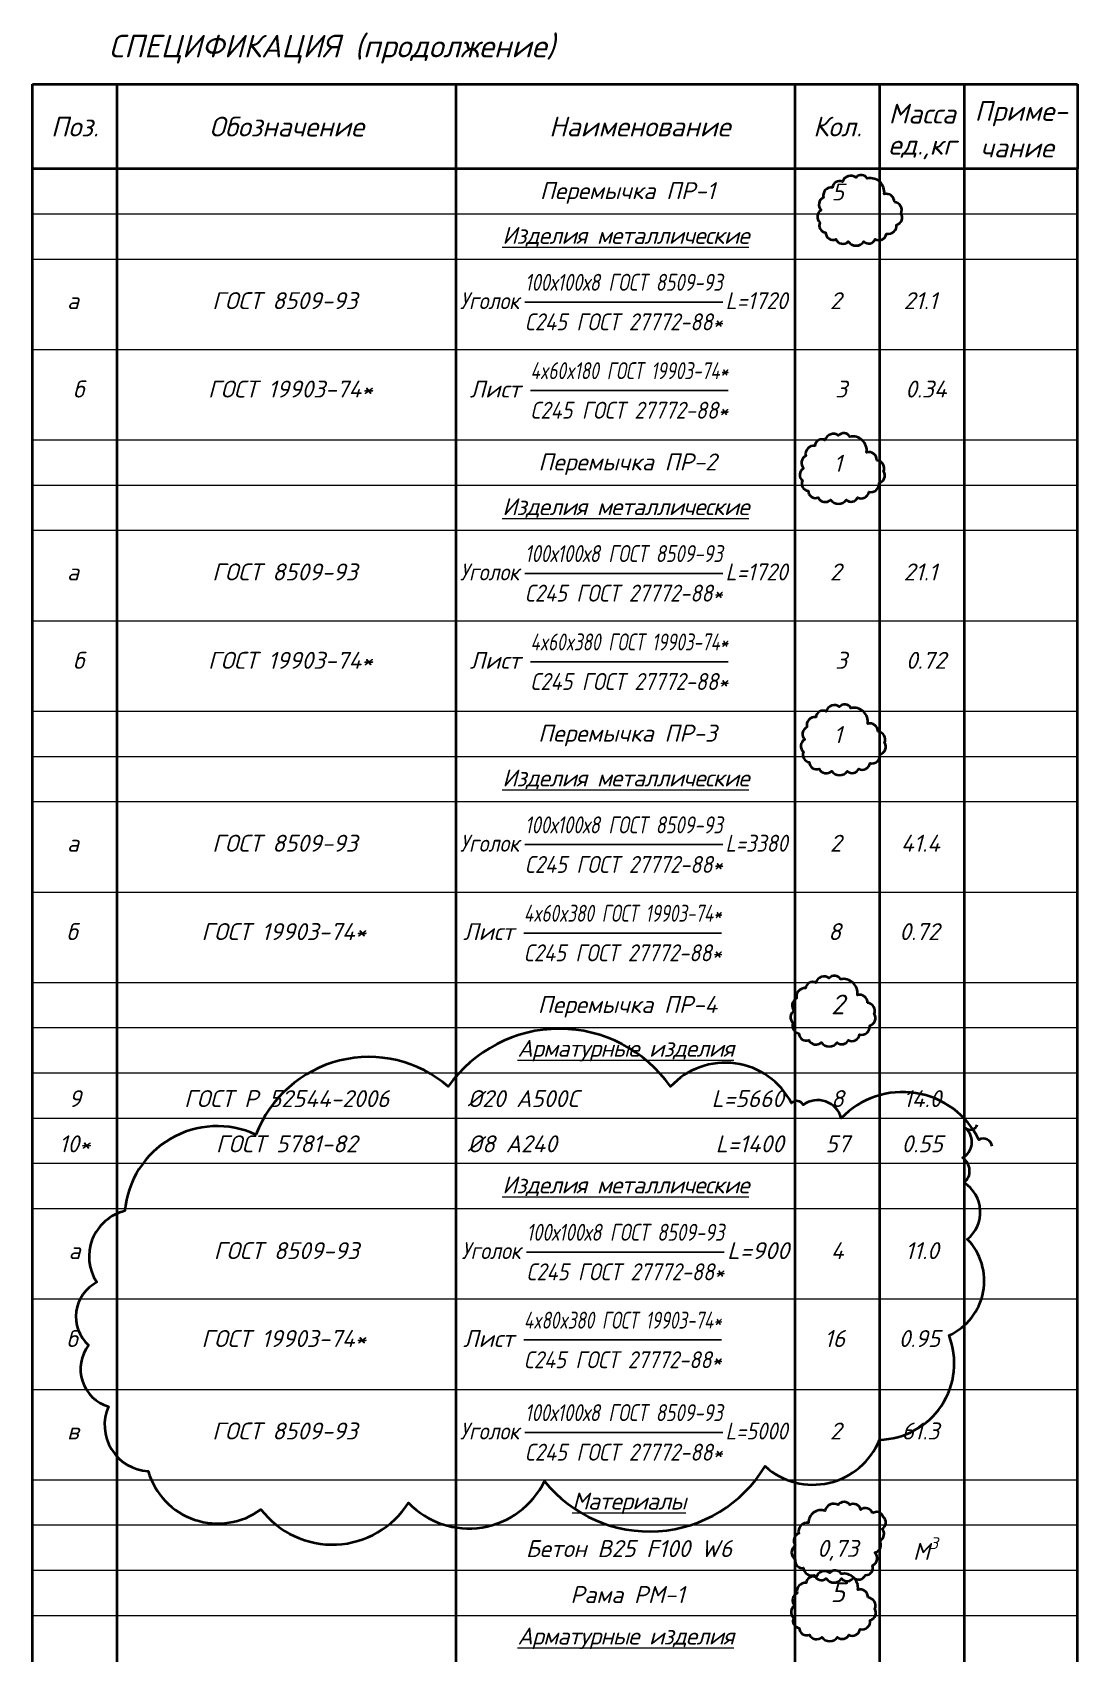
# Model space of a CAD drawing. Header units: millimetres. Extents: x -1807136 to 209800, y 0 to 410608.
# Drawn here: x 65389 to 83889, y 88488 to 117173 of the extents above; entities that cross this region are included whole.
import ezdxf
from ezdxf.enums import TextEntityAlignment as Align

# ---------------------------------------------------------------- set-up
doc = ezdxf.new("R2010")
doc.units = ezdxf.units.MM
doc.layers.get('0').update_dxf_attribs({"lineweight": 5})
doc.layers.add('#Текст', color=7, linetype='Continuous')
doc.layers.add('k_ Рамка', color=252, linetype='Continuous', lineweight=40)
doc.layers.add('Штриховка', color=7, linetype='Continuous', lineweight=25)
doc.layers.add('NoPrint', color=18, linetype='Continuous', plot=False)
doc.styles.add('STEP PR', font='isocpeui.ttf')

# ---------------------------------------------------------------- blocks, each defined once
blk = doc.blocks.new('vcBlockST6-2-1')
at = {"color": 0, "linetype": 'ByBlock', "lineweight": -2}
blk.add_line((87.5, -8), (122.5, -8), dxfattribs=at)
at = {"color": 0, "linetype": 'ByBlock', "lineweight": -2, "style": 'STEP PR', "flags": 1}
for tag in ['CLASS', 'GOST', 'FILE', 'IDD']:
    blk.add_attdef(tag, text='', height=300, dxfattribs=at).set_placement((0, 0), align=Align.RIGHT)
at = {"color": 0, "linetype": 'ByBlock', "lineweight": -2, "style": 'STEP PR'}
for tag, p, p2 in [('ПОЗИЦИЯ', (0.75, -9.25), (14.25, -9.25)), ('ПРОФИЛЬ', (76, -9.25), (86.5, -9.25)), ('НАИМЕНОВАНИЕ', (87.5, -6), (122.5, -6)), ('ПРИМЕЧАНИЕ', (165.75, -9.25), (184.25, -9.25)), ('ОБОЗНАЧЕНИЕ', (15.75, -9.25), (74.25, -9.25)), ('ДЛИНА', (123, -9.25), (134, -9.25)), ('КОЛИЧЕСТВО', (135.75, -9.25), (149.25, -9.25)), ('МАССА', (150.75, -9.25), (164.25, -9.25)), ('СТАЛЬ', (87.5, -13), (122.5, -13))]:
    blk.add_attdef(tag, text='', height=300, dxfattribs=at).set_placement(p, p2, align=Align.FIT)
blk = doc.blocks.new('vcBlockST6-1-1')
at = {"color": 0, "linetype": 'ByBlock', "lineweight": -2, "style": 'STEP PR', "flags": 1}
for tag in ['CLASS', 'GOST', 'FILE', 'IDD']:
    blk.add_attdef(tag, text='', height=300, dxfattribs=at).set_placement((0, 0), align=Align.RIGHT)
at = {"color": 0, "linetype": 'ByBlock', "lineweight": -2, "style": 'STEP PR'}
for tag, p, p2 in [('ПОЗИЦИЯ', (0.75, -6), (14.25, -6)), ('ПРИМЕЧАНИЕ', (165.75, -6), (184.25, -6)), ('ОБОЗНАЧЕНИЕ', (15.75, -6), (74.25, -6)), ('КОЛИЧЕСТВО', (135.75, -6), (149.25, -6)), ('МАССА', (150.75, -6), (164.25, -6))]:
    blk.add_attdef(tag, text='', height=300, dxfattribs=at).set_placement(p, p2, align=Align.FIT)
blk.add_attdef('ДЛИНА', text='', height=300, dxfattribs=at).set_placement((133, -6), align=Align.RIGHT)
blk.add_attdef('НАИМЕНОВАНИЕ', (77, -6), '', height=300, dxfattribs=at)

msp = doc.modelspace()

# ---------------------------------------------------------------- linework, layer by layer
at = {"color": 8, "lineweight": 13}
for p, q in [((83889.14687, 114757.35114), (65389.14687, 114757.35114)), ((83889.14687, 113957.35114), (65389.14687, 113957.35114)), ((83889.14687, 113957.35114), (65389.14687, 113957.35114)), ((83889.14687, 113157.35114), (65389.14687, 113157.35114)), ((83889.14687, 111557.35114), (65389.14687, 111557.35114)), ((83889.14687, 109957.35114), (65389.14687, 109957.35114)), ((83889.14687, 109157.35114), (65389.14687, 109157.35114)), ((83889.14687, 108357.35114), (65389.14687, 108357.35114)), ((83889.14687, 106757.35114), (65389.14687, 106757.35114)), ((83889.14687, 105157.35114), (65389.14687, 105157.35114)), ((83889.14687, 104357.35114), (65389.14687, 104357.35114)), ((83889.14687, 103557.35114), (65389.14687, 103557.35114)), ((83889.14687, 101957.35114), (65389.14687, 101957.35114)), ((83889.14687, 100357.35114), (65389.14687, 100357.35114)), ((83889.14687, 99557.35114), (65389.14687, 99557.35114)), ((83889.14687, 98757.35114), (65389.14687, 98757.35114)), ((83889.14687, 97957.35114), (65389.14687, 97957.35114)), ((83889.14687, 97157.35114), (65389.14687, 97157.35114)), ((83889.14687, 97157.35114), (65389.14687, 97157.35114)), ((83889.14687, 96357.35114), (65389.14687, 96357.35114)), ((83889.14687, 96357.35114), (65389.14687, 96357.35114)), ((83889.14687, 94757.35114), (65389.14687, 94757.35114)), ((83889.14687, 93157.35114), (65389.14687, 93157.35114)), ((83889.14687, 91557.35114), (65389.14687, 91557.35114)), ((83889.14687, 90757.35114), (65389.14687, 90757.35114)), ((83889.14687, 89957.35114), (65389.14687, 89957.35114)), ((83889.14687, 89157.35114), (65389.14687, 89157.35114)), ((83889.14687, 89157.35114), (65389.14687, 89157.35114))]:
    msp.add_line(p, q, dxfattribs=at)
at = {"layer": 'k_ Рамка'}
for p, q in [((65389.14687, 116257.35114), (83889.14687, 116257.35114)), ((65389.14687, 114757.35114), (65389.14687, 116257.35114)), ((66889.14687, 114757.35114), (66889.14687, 116257.35114)), ((72889.14687, 114757.35114), (72889.14687, 116257.35114)), ((78889.14687, 114757.35114), (78889.14687, 116257.35114)), ((80389.14687, 114757.35114), (80389.14687, 116257.35114)), ((81889.14687, 114757.35114), (81889.14687, 116257.35114)), ((83889.14687, 116257.35114), (83889.14687, 114757.35114)), ((65389.14687, 68357.35114), (65389.14687, 114757.35114)), ((83889.14687, 114757.35114), (65389.14687, 114757.35114)), ((66889.14687, 69157.35114), (66889.14687, 114757.35114)), ((72889.14687, 69157.35114), (72889.14687, 114757.35114)), ((78889.14687, 69157.35114), (78889.14687, 114757.35114)), ((80389.14687, 69157.35114), (80389.14687, 114757.35114)), ((81889.14687, 69157.35114), (81889.14687, 114757.35114)), ((83889.14687, 68357.35114), (83889.14687, 114757.35114))]:
    msp.add_line(p, q, dxfattribs=at)
at = {"layer": 'NoPrint', "color": 3, "lineweight": 40}
for points in [[(80645.51438, 114169.64504, 0.52056705), (80466.07385, 114309.11346, 0.52056705), (80466.07385, 114309.11346, 0.52056705), (80167.01568, 114588.04818, 0.52056705), (80167.01568, 114588.04818, 0.52056705), (79967.64044, 114607.97314, 0.52056705), (79967.64044, 114607.97314, 0.52056705), (79728.39108, 114528.2754, 0.52056705), (79728.39108, 114528.2754, 0.52056705), (79548.95055, 114428.65691, 0.52056705), (79548.95055, 114428.65691, 0.52056705), (79389.45411, 114249.34068, 0.52056705), (79389.45411, 114249.34068, 0.52056705), (79349.57531, 114030.17663, 0.52056705), (79349.57531, 114030.17663, 0.52056705), (79329.6406, 113811.01259, 0.52056705), (79329.6406, 113811.01259, 0.52056705), (79429.32822, 113631.69636, 0.52056705), (79429.32822, 113631.69636, 0.52056705), (79608.76406, 113512.15291, 0.52056705), (79608.76406, 113512.15291, 0.52056705), (79828.07871, 113472.30509, 0.52056705), (79828.07871, 113472.30509, 0.52056705), (80107.20217, 113472.30509, 0.52056705), (80107.20217, 113472.30509, 0.52056705), (80306.57741, 113512.15291, 0.52056705), (80306.57741, 113512.15291, 0.52056705), (80505.95265, 113611.7735, 0.52056705), (80505.95265, 113611.7735, 0.52056705), (80685.38849, 113771.16477, 0.52056705), (80685.38849, 113771.16477, 0.52056705), (80765.13671, 113970.40596, 0.52056705), (80765.13671, 113970.40596, 0.52056705)], [(80334.93931, 109600.57546, 0.52056705), (80155.49877, 109740.04387, 0.52056705), (80155.49877, 109740.04387, 0.52056705), (79856.4406, 110018.97859, 0.52056705), (79856.4406, 110018.97859, 0.52056705), (79657.06536, 110038.90355, 0.52056705), (79657.06536, 110038.90355, 0.52056705), (79417.81601, 109959.20581, 0.52056705), (79417.81601, 109959.20581, 0.52056705), (79238.37547, 109859.58732, 0.52056705), (79238.37547, 109859.58732, 0.52056705), (79078.87904, 109680.27109, 0.52056705), (79078.87904, 109680.27109, 0.52056705), (79039.00023, 109461.10705, 0.52056705), (79039.00023, 109461.10705, 0.52056705), (79019.06552, 109241.943, 0.52056705), (79019.06552, 109241.943, 0.52056705), (79118.75315, 109062.62677, 0.52056705), (79118.75315, 109062.62677, 0.52056705), (79298.18898, 108943.08332, 0.52056705), (79298.18898, 108943.08332, 0.52056705), (79517.50363, 108903.2355, 0.52056705), (79517.50363, 108903.2355, 0.52056705), (79796.62709, 108903.2355, 0.52056705), (79796.62709, 108903.2355, 0.52056705), (79996.00233, 108943.08332, 0.52056705), (79996.00233, 108943.08332, 0.52056705), (80195.37758, 109042.70392, 0.52056705), (80195.37758, 109042.70392, 0.52056705), (80374.81342, 109202.09518, 0.52056705), (80374.81342, 109202.09518, 0.52056705), (80454.56163, 109401.33637, 0.52056705), (80454.56163, 109401.33637, 0.52056705)], [(80354.34806, 104800.57546, 0.52056705), (80174.90752, 104940.04387, 0.52056705), (80174.90752, 104940.04387, 0.52056705), (79875.84935, 105218.97859, 0.52056705), (79875.84935, 105218.97859, 0.52056705), (79676.47411, 105238.90355, 0.52056705), (79676.47411, 105238.90355, 0.52056705), (79437.22476, 105159.20581, 0.52056705), (79437.22476, 105159.20581, 0.52056705), (79257.78422, 105059.58732, 0.52056705), (79257.78422, 105059.58732, 0.52056705), (79098.28779, 104880.27109, 0.52056705), (79098.28779, 104880.27109, 0.52056705), (79058.40898, 104661.10705, 0.52056705), (79058.40898, 104661.10705, 0.52056705), (79038.47427, 104441.943, 0.52056705), (79038.47427, 104441.943, 0.52056705), (79138.16189, 104262.62677, 0.52056705), (79138.16189, 104262.62677, 0.52056705), (79317.59773, 104143.08332, 0.52056705), (79317.59773, 104143.08332, 0.52056705), (79536.91238, 104103.2355, 0.52056705), (79536.91238, 104103.2355, 0.52056705), (79816.03584, 104103.2355, 0.52056705), (79816.03584, 104103.2355, 0.52056705), (80015.41108, 104143.08332, 0.52056705), (80015.41108, 104143.08332, 0.52056705), (80214.78633, 104242.70392, 0.52056705), (80214.78633, 104242.70392, 0.52056705), (80394.22217, 104402.09518, 0.52056705), (80394.22217, 104402.09518, 0.52056705), (80473.97038, 104601.33637, 0.52056705), (80473.97038, 104601.33637, 0.52056705)], [(80171.24461, 100000.57546, 0.52056705), (79991.80407, 100140.04387, 0.52056705), (79991.80407, 100140.04387, 0.52056705), (79692.7459, 100418.97859, 0.52056705), (79692.7459, 100418.97859, 0.52056705), (79493.37066, 100438.90355, 0.52056705), (79493.37066, 100438.90355, 0.52056705), (79254.12131, 100359.20581, 0.52056705), (79254.12131, 100359.20581, 0.52056705), (79074.68077, 100259.58732, 0.52056705), (79074.68077, 100259.58732, 0.52056705), (78915.18434, 100080.27109, 0.52056705), (78915.18434, 100080.27109, 0.52056705), (78875.30553, 99861.10705, 0.52056705), (78875.30553, 99861.10705, 0.52056705), (78855.37082, 99641.943, 0.52056705), (78855.37082, 99641.943, 0.52056705), (78955.05844, 99462.62677, 0.52056705), (78955.05844, 99462.62677, 0.52056705), (79134.49428, 99343.08332, 0.52056705), (79134.49428, 99343.08332, 0.52056705), (79353.80893, 99303.2355, 0.52056705), (79353.80893, 99303.2355, 0.52056705), (79632.93239, 99303.2355, 0.52056705), (79632.93239, 99303.2355, 0.52056705), (79832.30763, 99343.08332, 0.52056705), (79832.30763, 99343.08332, 0.52056705), (80031.68288, 99442.70392, 0.52056705), (80031.68288, 99442.70392, 0.52056705), (80211.11872, 99602.09518, 0.52056705), (80211.11872, 99602.09518, 0.52056705), (80290.86693, 99801.33637, 0.52056705), (80290.86693, 99801.33637, 0.52056705)], [(80260.22417, 90970.76208, 0.52056705), (80049.8414, 91033.8336, 0.52056705), (80049.8414, 91033.8336, 0.52056705), (79860.49691, 91117.93035, 0.52056705), (79860.49691, 91117.93035, 0.52056705), (79650.10944, 91117.93035, 0.52056705), (79650.10944, 91117.93035, 0.52056705), (79418.6884, 91012.81046, 0.52056705), (79418.6884, 91012.81046, 0.52056705), (79124.15252, 90802.56857, 0.52056705), (79124.15252, 90802.56857, 0.52056705), (78955.84161, 90613.34982, 0.52056705), (78955.84161, 90613.34982, 0.52056705), (78892.72678, 90403.10793, 0.52056705), (78892.72678, 90403.10793, 0.52056705), (78892.72678, 90150.81767, 0.52056705), (78892.72678, 90150.81767, 0.52056705), (79039.99472, 90003.6494, 0.52056705), (79039.99472, 90003.6494, 0.52056705), (79229.3439, 89877.50426, 0.52056705), (79229.3439, 89877.50426, 0.52056705), (79439.72667, 89814.43065, 0.52056705), (79439.72667, 89814.43065, 0.52056705), (79713.22427, 89814.43065, 0.52056705), (79713.22427, 89814.43065, 0.52056705), (79923.61174, 89835.45589, 0.52056705), (79923.61174, 89835.45589, 0.52056705), (80133.99451, 89877.50426, 0.52056705), (80133.99451, 89877.50426, 0.52056705), (80260.22417, 90045.69778, 0.52056705), (80260.22417, 90045.69778, 0.52056705), (80302.30073, 90276.9628, 0.52056705), (80302.30073, 90276.9628, 0.52056705), (80386.45853, 90487.20469, 0.52056705), (80386.45853, 90487.20469, 0.52056705), (80428.53508, 90697.44658, 0.52056705), (80428.53508, 90697.44658, 0.52056705), (80449.57336, 90907.68846, 0.52056705), (80449.57336, 90907.68846, 0.52056705)], [(80179.97925, 89478.6802, 0.52056705), (80000.53871, 89618.14861, 0.52056705), (80000.53871, 89618.14861, 0.52056705), (79701.48054, 89897.08333, 0.52056705), (79701.48054, 89897.08333, 0.52056705), (79502.1053, 89917.00829, 0.52056705), (79502.1053, 89917.00829, 0.52056705), (79262.85595, 89837.31056, 0.52056705), (79262.85595, 89837.31056, 0.52056705), (79083.41541, 89737.69206, 0.52056705), (79083.41541, 89737.69206, 0.52056705), (78923.91898, 89558.37584, 0.52056705), (78923.91898, 89558.37584, 0.52056705), (78884.04017, 89339.21179, 0.52056705), (78884.04017, 89339.21179, 0.52056705), (78864.10547, 89120.04774, 0.52056705), (78864.10547, 89120.04774, 0.52056705), (78963.79309, 88940.73151, 0.52056705), (78963.79309, 88940.73151, 0.52056705), (79143.22893, 88821.18806, 0.52056705), (79143.22893, 88821.18806, 0.52056705), (79362.54357, 88781.34025, 0.52056705), (79362.54357, 88781.34025, 0.52056705), (79641.66703, 88781.34025, 0.52056705), (79641.66703, 88781.34025, 0.52056705), (79841.04227, 88821.18806, 0.52056705), (79841.04227, 88821.18806, 0.52056705), (80040.41752, 88920.80866, 0.52056705), (80040.41752, 88920.80866, 0.52056705), (80219.85336, 89080.19993, 0.52056705), (80219.85336, 89080.19993, 0.52056705), (80299.60158, 89279.44112, 0.52056705), (80299.60158, 89279.44112, 0.52056705)]]:
    msp.add_lwpolyline(points, format="xyb", close=True, dxfattribs=at)
msp.add_lwpolyline([(82377.60465, 97463.87497, 0.52056705), (82142.80245, 97581.2188, 0.52056705), (82142.80245, 97581.2188, 0.52056705), (79706.73434, 97962.59249, 0.52056705), (79706.73434, 97962.59249, 0.52056705), (79031.68272, 98197.28015, 0.52056705), (79031.68272, 98197.28015, 0.52056705), (78826.2308, 98226.61403, 0.52056705), (78826.2308, 98226.61403, 0.52056705), (76683.66543, 98519.97777, 0.52056705), (76683.66543, 98519.97777, 0.52056705), (72750.73331, 98519.97777, 0.52056705), (72750.73331, 98519.97777, 0.52056705), (69346.11083, 97669.22875, 0.52056705), (69346.11083, 97669.22875, 0.52056705), (67027.44383, 96319.75388, 0.52056705), (67027.44383, 96319.75388, 0.52056705), (66528.48915, 95058.28896, 0.52056705), (66528.48915, 95058.28896, 0.52056705), (66381.73778, 93943.51007, 0.52056705), (66381.73778, 93943.51007, 0.52056705), (66733.94108, 92858.06506, 0.52056705), (66733.94108, 92858.06506, 0.52056705), (67438.34767, 91713.9523, 0.52056705), (67438.34767, 91713.9523, 0.52056705), (69434.16166, 91039.21487, 0.52056705), (69434.16166, 91039.21487, 0.52056705), (72046.33142, 91156.5587, 0.52056705), (72046.33142, 91156.5587, 0.52056705), (74453.04925, 91537.93239, 0.52056705), (74453.04925, 91537.93239, 0.52056705), (78356.6264, 91801.96226, 0.52056705), (78356.6264, 91801.96226, 0.52056705), (80381.79066, 92271.33758, 0.52056705), (80381.79066, 92271.33758, 0.52056705), (81614.4975, 94119.52998, 0.52056705), (81614.4975, 94119.52998, 0.52056705), (81937.35053, 95821.03635, 0.52056705), (81937.35053, 95821.03635, 0.52056705), (81878.64998, 96818.4714, 0.52056705), (81878.64998, 96818.4714, 0.52056705), (81849.2997, 97258.52118, 0.52056705), (81849.2997, 97258.52118, 0.52056705), (81908.00025, 97786.57258, 0.52056705), (81908.00025, 97786.57258, 0.52056705), (82113.45218, 97845.24866, 0.52056705), (82113.45218, 97845.24866)], format="xyb", dxfattribs=at)

# ---------------------------------------------------------------- block references
at = {"layer": '#Текст'}
ref = msp.add_blockref('vcBlockST6-1-1', (65389.14687, 98757.35114), dxfattribs=dict(at, xscale=100, yscale=100))
ref.add_attrib('ПОЗИЦИЯ', '9', dxfattribs={"layer": '0', "color": 0, "linetype": 'ByBlock', "lineweight": -2, "height": 300, "style": 'STEP PR'}).set_placement((66139.14687, 98157.35114), align=Align.CENTER)
ref.add_attrib('ОБОЗНАЧЕНИЕ', 'ГОСТ Р 52544-2006', dxfattribs={"layer": '0', "color": 0, "linetype": 'ByBlock', "lineweight": -2, "height": 300, "style": 'STEP PR'}).set_placement((69889.14687, 98157.35114), align=Align.CENTER)
ref.add_attrib('НАИМЕНОВАНИЕ', '%%C20 A500C', (73089.14687, 98157.35114), dxfattribs={"layer": '0', "color": 0, "linetype": 'ByBlock', "lineweight": -2, "height": 300, "style": 'STEP PR'})
ref.add_attrib('ДЛИНА', 'L=5660', dxfattribs={"layer": '0', "color": 0, "linetype": 'ByBlock', "lineweight": -2, "height": 300, "style": 'STEP PR'}).set_placement((78689.14687, 98157.35114), align=Align.RIGHT)
ref.add_attrib('КОЛИЧЕСТВО', '8', dxfattribs={"layer": '0', "color": 0, "linetype": 'ByBlock', "lineweight": -2, "height": 300, "style": 'STEP PR'}).set_placement((79639.14687, 98157.35114), align=Align.CENTER)
ref.add_attrib('МАССА', '14.0', dxfattribs={"layer": '0', "color": 0, "linetype": 'ByBlock', "lineweight": -2, "height": 300, "style": 'STEP PR'}).set_placement((81139.14687, 98157.35114), align=Align.CENTER)
ref = msp.add_blockref('vcBlockST6-1-1', (65389.14687, 97957.35114), dxfattribs=dict(at, xscale=100, yscale=100))
ref.add_attrib('ПОЗИЦИЯ', '10*', dxfattribs={"layer": '0', "color": 0, "linetype": 'ByBlock', "lineweight": -2, "height": 300, "style": 'STEP PR'}).set_placement((66139.14687, 97357.35114), align=Align.CENTER)
ref.add_attrib('ОБОЗНАЧЕНИЕ', 'ГОСТ 5781-82', dxfattribs={"layer": '0', "color": 0, "linetype": 'ByBlock', "lineweight": -2, "height": 300, "style": 'STEP PR'}).set_placement((69889.14687, 97357.35114), align=Align.CENTER)
ref.add_attrib('НАИМЕНОВАНИЕ', '%%C8 A240', (73089.14687, 97357.35114), dxfattribs={"layer": '0', "color": 0, "linetype": 'ByBlock', "lineweight": -2, "height": 300, "style": 'STEP PR'})
ref.add_attrib('ДЛИНА', 'L=1400', dxfattribs={"layer": '0', "color": 0, "linetype": 'ByBlock', "lineweight": -2, "height": 300, "style": 'STEP PR'}).set_placement((78689.14687, 97357.35114), align=Align.RIGHT)
ref.add_attrib('КОЛИЧЕСТВО', '57', dxfattribs={"layer": '0', "color": 0, "linetype": 'ByBlock', "lineweight": -2, "height": 300, "style": 'STEP PR'}).set_placement((79639.14687, 97357.35114), align=Align.CENTER)
ref.add_attrib('МАССА', '0.55', dxfattribs={"layer": '0', "color": 0, "linetype": 'ByBlock', "lineweight": -2, "height": 300, "style": 'STEP PR'}).set_placement((81139.14687, 97357.35114), align=Align.CENTER)
at = {"layer": 'Штриховка'}
ref = msp.add_blockref('vcBlockST6-2-1', (65357.11516, 113201.37923), dxfattribs=dict(at, xscale=100, yscale=100))
ref.add_attrib('ПОЗИЦИЯ', 'a', dxfattribs={"layer": '0', "color": 0, "linetype": 'ByBlock', "lineweight": -2, "height": 300, "style": 'STEP PR'}).set_placement((66107.11516, 112276.37923), align=Align.CENTER)
ref.add_attrib('ОБОЗНАЧЕНИЕ', 'ГОСТ 8509-93', dxfattribs={"layer": '0', "color": 0, "linetype": 'ByBlock', "lineweight": -2, "height": 300, "style": 'STEP PR'}).set_placement((69857.11516, 112276.37923), align=Align.CENTER)
ref.add_attrib('ПРОФИЛЬ', 'Уголок', dxfattribs={"layer": '0', "color": 0, "linetype": 'ByBlock', "lineweight": -2, "height": 300, "style": 'STEP PR', "width": 0.773999}).set_placement((72957.11516, 112276.37923), (74007.11516, 112276.37923), align=Align.FIT)
ref.add_attrib('НАИМЕНОВАНИЕ', '100х100х8 ГОСТ 8509-93', dxfattribs={"layer": '0', "color": 0, "linetype": 'ByBlock', "lineweight": -2, "height": 300, "style": 'STEP PR', "width": 0.746124}).set_placement((74107.11516, 112601.37923), (77607.11516, 112601.37923), align=Align.FIT)
ref.add_attrib('СТАЛЬ', 'С245 ГОСТ 27772-88*', dxfattribs={"layer": '0', "color": 0, "linetype": 'ByBlock', "lineweight": -2, "height": 300, "style": 'STEP PR', "width": 0.832342}).set_placement((74107.11516, 111901.37923), (77607.11516, 111901.37923), align=Align.FIT)
ref.add_attrib('ДЛИНА', 'L=1720', dxfattribs={"layer": '0', "color": 0, "linetype": 'ByBlock', "lineweight": -2, "height": 300, "style": 'STEP PR', "width": 0.870817}).set_placement((77657.11516, 112276.37923), (78757.11516, 112276.37923), align=Align.FIT)
ref.add_attrib('КОЛИЧЕСТВО', '2', dxfattribs={"layer": '0', "color": 0, "linetype": 'ByBlock', "lineweight": -2, "height": 300, "style": 'STEP PR'}).set_placement((79607.11516, 112276.37923), align=Align.CENTER)
ref.add_attrib('МАССА', '21.1', dxfattribs={"layer": '0', "color": 0, "linetype": 'ByBlock', "lineweight": -2, "height": 300, "style": 'STEP PR'}).set_placement((81107.11516, 112276.37923), align=Align.CENTER)
ref = msp.add_blockref('vcBlockST6-2-1', (65454.81384, 111637.36834), dxfattribs=dict(at, xscale=100, yscale=100))
ref.add_attrib('ПОЗИЦИЯ', 'б', dxfattribs={"layer": '0', "color": 0, "linetype": 'ByBlock', "lineweight": -2, "height": 300, "style": 'STEP PR'}).set_placement((66204.81384, 110712.36834), align=Align.CENTER)
ref.add_attrib('ОБОЗНАЧЕНИЕ', 'ГОСТ 19903-74*', dxfattribs={"layer": '0', "color": 0, "linetype": 'ByBlock', "lineweight": -2, "height": 300, "style": 'STEP PR'}).set_placement((69954.81384, 110712.36834), align=Align.CENTER)
ref.add_attrib('ПРОФИЛЬ', 'Лист', dxfattribs={"layer": '0', "color": 0, "linetype": 'ByBlock', "lineweight": -2, "height": 300, "style": 'STEP PR'}).set_placement((73579.81384, 110712.36834), align=Align.CENTER)
ref.add_attrib('НАИМЕНОВАНИЕ', '4x60x180 ГОСТ 19903-74*', dxfattribs={"layer": '0', "color": 0, "linetype": 'ByBlock', "lineweight": -2, "height": 300, "style": 'STEP PR', "width": 0.702619}).set_placement((74204.81384, 111037.36834), (77704.81384, 111037.36834), align=Align.FIT)
ref.add_attrib('СТАЛЬ', 'С245 ГОСТ 27772-88*', dxfattribs={"layer": '0', "color": 0, "linetype": 'ByBlock', "lineweight": -2, "height": 300, "style": 'STEP PR', "width": 0.832342}).set_placement((74204.81384, 110337.36834), (77704.81384, 110337.36834), align=Align.FIT)
ref.add_attrib('КОЛИЧЕСТВО', '3', dxfattribs={"layer": '0', "color": 0, "linetype": 'ByBlock', "lineweight": -2, "height": 300, "style": 'STEP PR'}).set_placement((79704.81384, 110712.36834), align=Align.CENTER)
ref.add_attrib('МАССА', '0.34', dxfattribs={"layer": '0', "color": 0, "linetype": 'ByBlock', "lineweight": -2, "height": 300, "style": 'STEP PR'}).set_placement((81204.81384, 110712.36834), align=Align.CENTER)
ref = msp.add_blockref('vcBlockST6-2-1', (65357.11516, 108401.37923), dxfattribs=dict(at, xscale=100, yscale=100))
ref.add_attrib('ПОЗИЦИЯ', 'a', dxfattribs={"layer": '0', "color": 0, "linetype": 'ByBlock', "lineweight": -2, "height": 300, "style": 'STEP PR'}).set_placement((66107.11516, 107476.37923), align=Align.CENTER)
ref.add_attrib('ОБОЗНАЧЕНИЕ', 'ГОСТ 8509-93', dxfattribs={"layer": '0', "color": 0, "linetype": 'ByBlock', "lineweight": -2, "height": 300, "style": 'STEP PR'}).set_placement((69857.11516, 107476.37923), align=Align.CENTER)
ref.add_attrib('ПРОФИЛЬ', 'Уголок', dxfattribs={"layer": '0', "color": 0, "linetype": 'ByBlock', "lineweight": -2, "height": 300, "style": 'STEP PR', "width": 0.773999}).set_placement((72957.11516, 107476.37923), (74007.11516, 107476.37923), align=Align.FIT)
ref.add_attrib('НАИМЕНОВАНИЕ', '100х100х8 ГОСТ 8509-93', dxfattribs={"layer": '0', "color": 0, "linetype": 'ByBlock', "lineweight": -2, "height": 300, "style": 'STEP PR', "width": 0.746124}).set_placement((74107.11516, 107801.37923), (77607.11516, 107801.37923), align=Align.FIT)
ref.add_attrib('СТАЛЬ', 'С245 ГОСТ 27772-88*', dxfattribs={"layer": '0', "color": 0, "linetype": 'ByBlock', "lineweight": -2, "height": 300, "style": 'STEP PR', "width": 0.832342}).set_placement((74107.11516, 107101.37923), (77607.11516, 107101.37923), align=Align.FIT)
ref.add_attrib('ДЛИНА', 'L=1720', dxfattribs={"layer": '0', "color": 0, "linetype": 'ByBlock', "lineweight": -2, "height": 300, "style": 'STEP PR', "width": 0.870817}).set_placement((77657.11516, 107476.37923), (78757.11516, 107476.37923), align=Align.FIT)
ref.add_attrib('КОЛИЧЕСТВО', '2', dxfattribs={"layer": '0', "color": 0, "linetype": 'ByBlock', "lineweight": -2, "height": 300, "style": 'STEP PR'}).set_placement((79607.11516, 107476.37923), align=Align.CENTER)
ref.add_attrib('МАССА', '21.1', dxfattribs={"layer": '0', "color": 0, "linetype": 'ByBlock', "lineweight": -2, "height": 300, "style": 'STEP PR'}).set_placement((81107.11516, 107476.37923), align=Align.CENTER)
ref = msp.add_blockref('vcBlockST6-2-1', (65454.81384, 106837.36834), dxfattribs=dict(at, xscale=100, yscale=100))
ref.add_attrib('ПОЗИЦИЯ', 'б', dxfattribs={"layer": '0', "color": 0, "linetype": 'ByBlock', "lineweight": -2, "height": 300, "style": 'STEP PR'}).set_placement((66204.81384, 105912.36834), align=Align.CENTER)
ref.add_attrib('ОБОЗНАЧЕНИЕ', 'ГОСТ 19903-74*', dxfattribs={"layer": '0', "color": 0, "linetype": 'ByBlock', "lineweight": -2, "height": 300, "style": 'STEP PR'}).set_placement((69954.81384, 105912.36834), align=Align.CENTER)
ref.add_attrib('ПРОФИЛЬ', 'Лист', dxfattribs={"layer": '0', "color": 0, "linetype": 'ByBlock', "lineweight": -2, "height": 300, "style": 'STEP PR'}).set_placement((73579.81384, 105912.36834), align=Align.CENTER)
ref.add_attrib('НАИМЕНОВАНИЕ', '4x60x380 ГОСТ 19903-74*', dxfattribs={"layer": '0', "color": 0, "linetype": 'ByBlock', "lineweight": -2, "height": 300, "style": 'STEP PR', "width": 0.693944}).set_placement((74204.81384, 106237.36834), (77704.81384, 106237.36834), align=Align.FIT)
ref.add_attrib('СТАЛЬ', 'С245 ГОСТ 27772-88*', dxfattribs={"layer": '0', "color": 0, "linetype": 'ByBlock', "lineweight": -2, "height": 300, "style": 'STEP PR', "width": 0.832342}).set_placement((74204.81384, 105537.36834), (77704.81384, 105537.36834), align=Align.FIT)
ref.add_attrib('КОЛИЧЕСТВО', '3', dxfattribs={"layer": '0', "color": 0, "linetype": 'ByBlock', "lineweight": -2, "height": 300, "style": 'STEP PR'}).set_placement((79704.81384, 105912.36834), align=Align.CENTER)
ref.add_attrib('МАССА', '0.72', dxfattribs={"layer": '0', "color": 0, "linetype": 'ByBlock', "lineweight": -2, "height": 300, "style": 'STEP PR'}).set_placement((81204.81384, 105912.36834), align=Align.CENTER)
ref = msp.add_blockref('vcBlockST6-2-1', (65357.11516, 103601.37923), dxfattribs=dict(at, xscale=100, yscale=100))
ref.add_attrib('ПОЗИЦИЯ', 'a', dxfattribs={"layer": '0', "color": 0, "linetype": 'ByBlock', "lineweight": -2, "height": 300, "style": 'STEP PR'}).set_placement((66107.11516, 102676.37923), align=Align.CENTER)
ref.add_attrib('ОБОЗНАЧЕНИЕ', 'ГОСТ 8509-93', dxfattribs={"layer": '0', "color": 0, "linetype": 'ByBlock', "lineweight": -2, "height": 300, "style": 'STEP PR'}).set_placement((69857.11516, 102676.37923), align=Align.CENTER)
ref.add_attrib('ПРОФИЛЬ', 'Уголок', dxfattribs={"layer": '0', "color": 0, "linetype": 'ByBlock', "lineweight": -2, "height": 300, "style": 'STEP PR', "width": 0.773999}).set_placement((72957.11516, 102676.37923), (74007.11516, 102676.37923), align=Align.FIT)
ref.add_attrib('НАИМЕНОВАНИЕ', '100х100х8 ГОСТ 8509-93', dxfattribs={"layer": '0', "color": 0, "linetype": 'ByBlock', "lineweight": -2, "height": 300, "style": 'STEP PR', "width": 0.746124}).set_placement((74107.11516, 103001.37923), (77607.11516, 103001.37923), align=Align.FIT)
ref.add_attrib('СТАЛЬ', 'С245 ГОСТ 27772-88*', dxfattribs={"layer": '0', "color": 0, "linetype": 'ByBlock', "lineweight": -2, "height": 300, "style": 'STEP PR', "width": 0.832342}).set_placement((74107.11516, 102301.37923), (77607.11516, 102301.37923), align=Align.FIT)
ref.add_attrib('ДЛИНА', 'L=3380', dxfattribs={"layer": '0', "color": 0, "linetype": 'ByBlock', "lineweight": -2, "height": 300, "style": 'STEP PR', "width": 0.829904}).set_placement((77657.11516, 102676.37923), (78757.11516, 102676.37923), align=Align.FIT)
ref.add_attrib('КОЛИЧЕСТВО', '2', dxfattribs={"layer": '0', "color": 0, "linetype": 'ByBlock', "lineweight": -2, "height": 300, "style": 'STEP PR'}).set_placement((79607.11516, 102676.37923), align=Align.CENTER)
ref.add_attrib('МАССА', '41.4', dxfattribs={"layer": '0', "color": 0, "linetype": 'ByBlock', "lineweight": -2, "height": 300, "style": 'STEP PR'}).set_placement((81107.11516, 102676.37923), align=Align.CENTER)
ref = msp.add_blockref('vcBlockST6-2-1', (65338.87321, 102037.36834), dxfattribs=dict(at, xscale=100, yscale=100))
ref.add_attrib('ПОЗИЦИЯ', 'б', dxfattribs={"layer": '0', "color": 0, "linetype": 'ByBlock', "lineweight": -2, "height": 300, "style": 'STEP PR'}).set_placement((66088.87321, 101112.36834), align=Align.CENTER)
ref.add_attrib('ОБОЗНАЧЕНИЕ', 'ГОСТ 19903-74*', dxfattribs={"layer": '0', "color": 0, "linetype": 'ByBlock', "lineweight": -2, "height": 300, "style": 'STEP PR'}).set_placement((69838.87321, 101112.36834), align=Align.CENTER)
ref.add_attrib('ПРОФИЛЬ', 'Лист', dxfattribs={"layer": '0', "color": 0, "linetype": 'ByBlock', "lineweight": -2, "height": 300, "style": 'STEP PR'}).set_placement((73463.87321, 101112.36834), align=Align.CENTER)
ref.add_attrib('НАИМЕНОВАНИЕ', '4x60x380 ГОСТ 19903-74*', dxfattribs={"layer": '0', "color": 0, "linetype": 'ByBlock', "lineweight": -2, "height": 300, "style": 'STEP PR', "width": 0.693944}).set_placement((74088.87321, 101437.36834), (77588.87321, 101437.36834), align=Align.FIT)
ref.add_attrib('СТАЛЬ', 'С245 ГОСТ 27772-88*', dxfattribs={"layer": '0', "color": 0, "linetype": 'ByBlock', "lineweight": -2, "height": 300, "style": 'STEP PR', "width": 0.832342}).set_placement((74088.87321, 100737.36834), (77588.87321, 100737.36834), align=Align.FIT)
ref.add_attrib('КОЛИЧЕСТВО', '8', dxfattribs={"layer": '0', "color": 0, "linetype": 'ByBlock', "lineweight": -2, "height": 300, "style": 'STEP PR'}).set_placement((79588.87321, 101112.36834), align=Align.CENTER)
ref.add_attrib('МАССА', '0.72', dxfattribs={"layer": '0', "color": 0, "linetype": 'ByBlock', "lineweight": -2, "height": 300, "style": 'STEP PR'}).set_placement((81088.87321, 101112.36834), align=Align.CENTER)
ref = msp.add_blockref('vcBlockST6-2-1', (65384.42265, 96392.64632), dxfattribs=dict(at, xscale=100, yscale=100))
ref.add_attrib('ПОЗИЦИЯ', 'а', dxfattribs={"layer": '0', "color": 0, "linetype": 'ByBlock', "lineweight": -2, "height": 300, "style": 'STEP PR'}).set_placement((66134.42265, 95467.64632), align=Align.CENTER)
ref.add_attrib('ОБОЗНАЧЕНИЕ', 'ГОСТ 8509-93', dxfattribs={"layer": '0', "color": 0, "linetype": 'ByBlock', "lineweight": -2, "height": 300, "style": 'STEP PR'}).set_placement((69884.42265, 95467.64632), align=Align.CENTER)
ref.add_attrib('ПРОФИЛЬ', 'Уголок', dxfattribs={"layer": '0', "color": 0, "linetype": 'ByBlock', "lineweight": -2, "height": 300, "style": 'STEP PR', "width": 0.773999}).set_placement((72984.42265, 95467.64632), (74034.42265, 95467.64632), align=Align.FIT)
ref.add_attrib('НАИМЕНОВАНИЕ', '100х100х8 ГОСТ 8509-93', dxfattribs={"layer": '0', "color": 0, "linetype": 'ByBlock', "lineweight": -2, "height": 300, "style": 'STEP PR', "width": 0.746124}).set_placement((74134.42265, 95792.64632), (77634.42265, 95792.64632), align=Align.FIT)
ref.add_attrib('СТАЛЬ', 'С245 ГОСТ 27772-88*', dxfattribs={"layer": '0', "color": 0, "linetype": 'ByBlock', "lineweight": -2, "height": 300, "style": 'STEP PR', "width": 0.832342}).set_placement((74134.42265, 95092.64632), (77634.42265, 95092.64632), align=Align.FIT)
ref.add_attrib('ДЛИНА', 'L=900', dxfattribs={"layer": '0', "color": 0, "linetype": 'ByBlock', "lineweight": -2, "height": 300, "style": 'STEP PR', "width": 0.992821}).set_placement((77684.42265, 95467.64632), (78784.42265, 95467.64632), align=Align.FIT)
ref.add_attrib('КОЛИЧЕСТВО', '4', dxfattribs={"layer": '0', "color": 0, "linetype": 'ByBlock', "lineweight": -2, "height": 300, "style": 'STEP PR'}).set_placement((79634.42265, 95467.64632), align=Align.CENTER)
ref.add_attrib('МАССА', '11.0', dxfattribs={"layer": '0', "color": 0, "linetype": 'ByBlock', "lineweight": -2, "height": 300, "style": 'STEP PR'}).set_placement((81134.42265, 95467.64632), align=Align.CENTER)
ref = msp.add_blockref('vcBlockST6-2-1', (65338.87321, 94837.36834), dxfattribs=dict(at, xscale=100, yscale=100))
ref.add_attrib('ПОЗИЦИЯ', 'б', dxfattribs={"layer": '0', "color": 0, "linetype": 'ByBlock', "lineweight": -2, "height": 300, "style": 'STEP PR'}).set_placement((66088.87321, 93912.36834), align=Align.CENTER)
ref.add_attrib('ОБОЗНАЧЕНИЕ', 'ГОСТ 19903-74*', dxfattribs={"layer": '0', "color": 0, "linetype": 'ByBlock', "lineweight": -2, "height": 300, "style": 'STEP PR'}).set_placement((69838.87321, 93912.36834), align=Align.CENTER)
ref.add_attrib('ПРОФИЛЬ', 'Лист', dxfattribs={"layer": '0', "color": 0, "linetype": 'ByBlock', "lineweight": -2, "height": 300, "style": 'STEP PR'}).set_placement((73463.87321, 93912.36834), align=Align.CENTER)
ref.add_attrib('НАИМЕНОВАНИЕ', '4x80x380 ГОСТ 19903-74*', dxfattribs={"layer": '0', "color": 0, "linetype": 'ByBlock', "lineweight": -2, "height": 300, "style": 'STEP PR', "width": 0.693944}).set_placement((74088.87321, 94237.36834), (77588.87321, 94237.36834), align=Align.FIT)
ref.add_attrib('СТАЛЬ', 'С245 ГОСТ 27772-88*', dxfattribs={"layer": '0', "color": 0, "linetype": 'ByBlock', "lineweight": -2, "height": 300, "style": 'STEP PR', "width": 0.832342}).set_placement((74088.87321, 93537.36834), (77588.87321, 93537.36834), align=Align.FIT)
ref.add_attrib('КОЛИЧЕСТВО', '16', dxfattribs={"layer": '0', "color": 0, "linetype": 'ByBlock', "lineweight": -2, "height": 300, "style": 'STEP PR'}).set_placement((79588.87321, 93912.36834), align=Align.CENTER)
ref.add_attrib('МАССА', '0.95', dxfattribs={"layer": '0', "color": 0, "linetype": 'ByBlock', "lineweight": -2, "height": 300, "style": 'STEP PR'}).set_placement((81088.87321, 93912.36834), align=Align.CENTER)
ref = msp.add_blockref('vcBlockST6-2-1', (65357.11516, 93201.37923), dxfattribs=dict(at, xscale=100, yscale=100))
ref.add_attrib('ПОЗИЦИЯ', 'в', dxfattribs={"layer": '0', "color": 0, "linetype": 'ByBlock', "lineweight": -2, "height": 300, "style": 'STEP PR'}).set_placement((66107.11516, 92276.37923), align=Align.CENTER)
ref.add_attrib('ОБОЗНАЧЕНИЕ', 'ГОСТ 8509-93', dxfattribs={"layer": '0', "color": 0, "linetype": 'ByBlock', "lineweight": -2, "height": 300, "style": 'STEP PR'}).set_placement((69857.11516, 92276.37923), align=Align.CENTER)
ref.add_attrib('ПРОФИЛЬ', 'Уголок', dxfattribs={"layer": '0', "color": 0, "linetype": 'ByBlock', "lineweight": -2, "height": 300, "style": 'STEP PR', "width": 0.773999}).set_placement((72957.11516, 92276.37923), (74007.11516, 92276.37923), align=Align.FIT)
ref.add_attrib('НАИМЕНОВАНИЕ', '100х100х8 ГОСТ 8509-93', dxfattribs={"layer": '0', "color": 0, "linetype": 'ByBlock', "lineweight": -2, "height": 300, "style": 'STEP PR', "width": 0.746124}).set_placement((74107.11516, 92601.37923), (77607.11516, 92601.37923), align=Align.FIT)
ref.add_attrib('СТАЛЬ', 'С245 ГОСТ 27772-88*', dxfattribs={"layer": '0', "color": 0, "linetype": 'ByBlock', "lineweight": -2, "height": 300, "style": 'STEP PR', "width": 0.832342}).set_placement((74107.11516, 91901.37923), (77607.11516, 91901.37923), align=Align.FIT)
ref.add_attrib('ДЛИНА', 'L=5000', dxfattribs={"layer": '0', "color": 0, "linetype": 'ByBlock', "lineweight": -2, "height": 300, "style": 'STEP PR', "width": 0.829904}).set_placement((77657.11516, 92276.37923), (78757.11516, 92276.37923), align=Align.FIT)
ref.add_attrib('КОЛИЧЕСТВО', '2', dxfattribs={"layer": '0', "color": 0, "linetype": 'ByBlock', "lineweight": -2, "height": 300, "style": 'STEP PR'}).set_placement((79607.11516, 92276.37923), align=Align.CENTER)
ref.add_attrib('МАССА', '61.3', dxfattribs={"layer": '0', "color": 0, "linetype": 'ByBlock', "lineweight": -2, "height": 300, "style": 'STEP PR'}).set_placement((81107.11516, 92276.37923), align=Align.CENTER)

# ---------------------------------------------------------------- texts
at = {"style": 'STEP PR'}
for s, p in [('Масса', (81139.14687, 115736.12032)), ('Приме-', (82889.14687, 115736.12032)), ('Поз.', (66139.14687, 115507.35114)), ('Обозначение', (69889.14687, 115507.35114)), ('Наименование', (76139.14687, 115507.35114)), ('Кол.', (79639.14687, 115507.35114)), ('ед.,кг', (81139.14687, 115143.98567)), ('чание', (82815.92442, 115135.47583))]:
    msp.add_text(s, height=350, dxfattribs=at).set_placement(p, align=Align.MIDDLE)
for s, height, p in [('5', 300, (79644.25352, 114199.21053)), ('1', 300, (79644.25352, 109399.21053)), ('1', 300, (79644.25352, 104599.21053)), ('2', 350, (79644.25352, 99799.21053)), ('0,73', 300, (79644.25352, 90199.21053)), ('5', 350, (79644.25352, 89399.21053))]:
    msp.add_text(s, height=height, dxfattribs=at).set_placement(p, align=Align.CENTER)
at = {"attachment_point": 5, "style": 'STEP PR'}
for s, insert, char_height, width in [('СПЕЦИФИКАЦИЯ (продолжение)', (70689.21449, 116876.59422), 400, 10700.8422334), ('{\\fISOCPEUR|b1|i1|c204|p34;Перемычка ПР-1}', (75922.12375, 114332.2629), 300, 6000), ('{\\T0.95;\\LИзделия металлические}', (75889.14687, 113557.35114), 300, 6000), ('{\\fISOCPEUR|b1|i1|c204|p34;Перемычка ПР-2}', (75922.12375, 109532.2629), 300, 6000), ('{\\T0.95;\\LИзделия металлические}', (75889.14687, 108757.35114), 300, 6000), ('{\\fISOCPEUR|b1|i1|c204|p34;Перемычка ПР-3}', (75922.12375, 104732.2629), 300, 6000), ('{\\T0.95;\\LИзделия металлические}', (75889.14687, 103957.35114), 300, 6000), ('{\\fISOCPEUR|b1|i1|c204|p34;Перемычка ПР-4}', (75922.12375, 99932.2629), 300, 6000), ('{\\T0.95;\\LАрматурные изделия}', (75889.14687, 99157.35114), 300, 6000), ('{\\T0.95;\\LИзделия металлические}', (75889.14687, 96757.35114), 300, 6000), ('{\\T0.95;\\LМатериалы}', (75948.08948, 91145.95321), 300, 6000), ('Бетон В25 F100 W6 ', (75948.08948, 90345.95321), 300, 6000), ('\\A1;М{\\H0.7x;\\S3^ ;}', (81198.08948, 90345.95321), 300, 1500), ('{\\fISOCPEUR|b1|i1|c204|p34;Рама РМ-1}', (75922.12375, 89532.2629), 300, 6000), ('{\\T0.95;\\LАрматурные изделия}', (75889.14687, 88757.35114), 300, 6000)]:
    msp.add_mtext(s, dxfattribs=dict(at, insert=insert, char_height=char_height, width=width))

doc.saveas('drawing.dxf')
